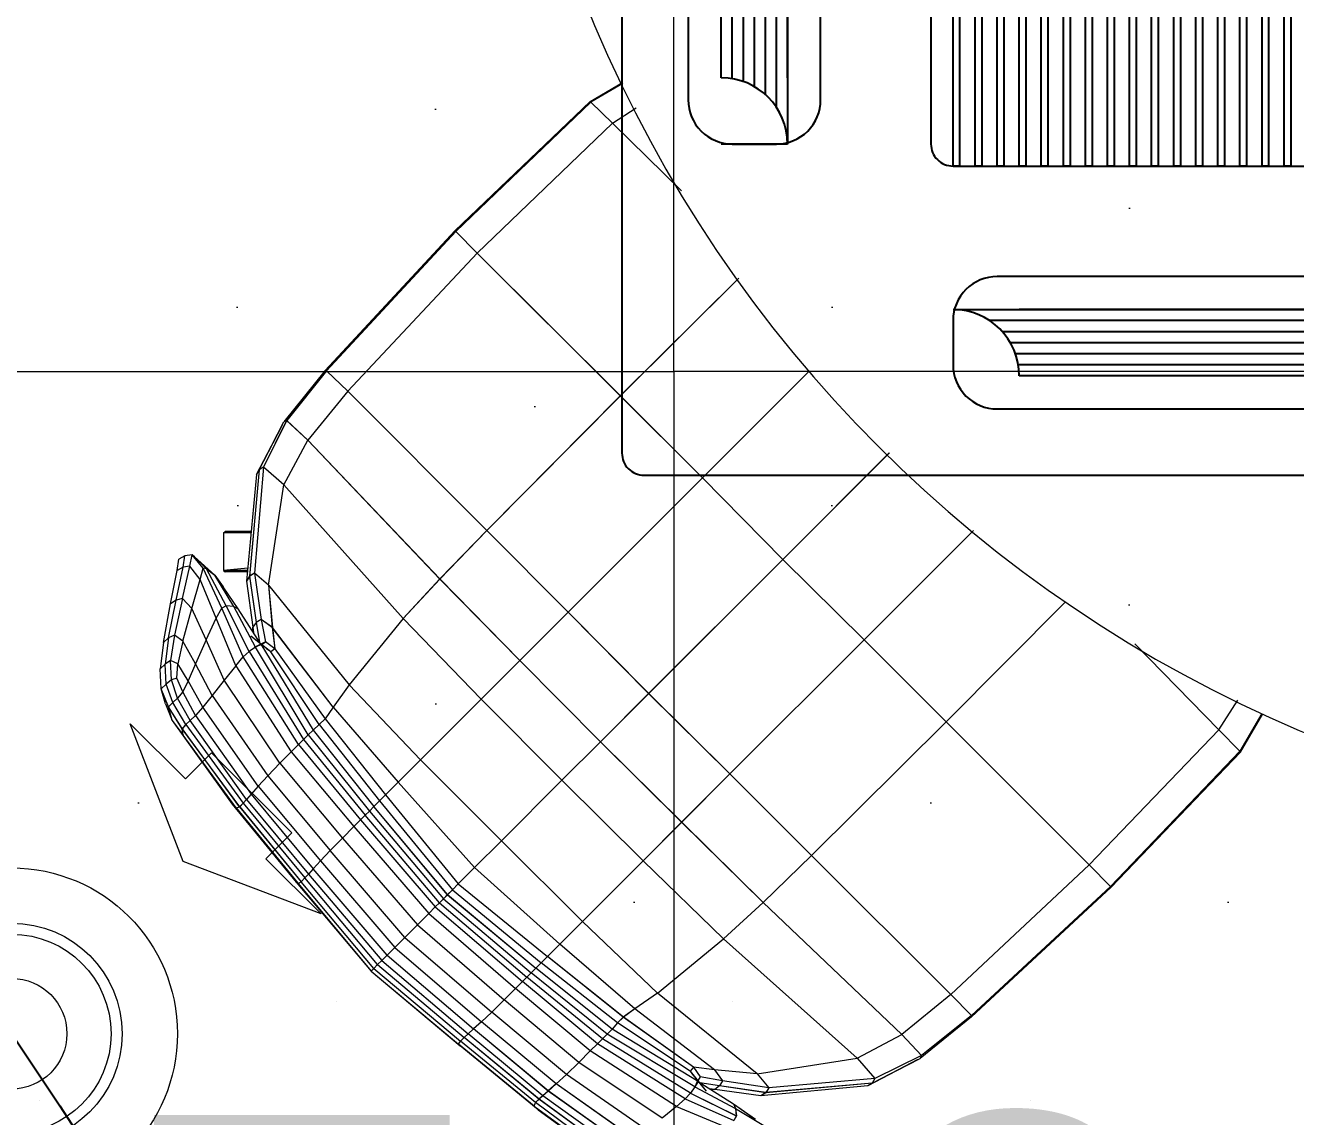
# Model space of a CAD drawing. Header units: millimetres. Extents: x -81374 to 485233, y -39075 to 157313.
# Drawn here: x 46826 to 47401, y -11098 to -10604 of the extents above; entities that cross this region are included whole.
import ezdxf
from ezdxf.enums import TextEntityAlignment as Align

# ---------------------------------------------------------------- set-up
doc = ezdxf.new("R2010")
doc.units = ezdxf.units.MM
for name, color, linetype in [('AC-RA-DIFFUSER', 6, 'Continuous'), ('ceilings', 253, 'Continuous'), ('Hatch 01_UC', 7, 'Continuous'), ('M-HVAC ELLIPTICAL DUCT', 6, 'Continuous'), ('M-HVAC-SUPPLY AIR DUCT', 4, 'Continuous')]:
    doc.layers.add(name, color=color, linetype=linetype)
for name, color, linetype, lineweight in [('G-IMPT', 8, 'Continuous', 5), ('M HVAC EXHAUST DIFFUSER', 1, 'Continuous', 15), ('M HVAC FD', 4, 'Continuous', 9)]:
    doc.layers.add(name, color=color, linetype=linetype, lineweight=lineweight)
doc.styles.add('Herbalife_Third Floor - Furniture Layout - 210201$0$CG', font='GOTHIC.TTF')
doc.styles.add('HVAC TEXT', font='Romans.shx', dxfattribs={"width": 0.8, "height": 100})
doc.styles.get("Standard").update_dxf_attribs({"font": 'arial.ttf'})
doc.dimstyles.new('HVAC DIM', dxfattribs={"dimtxt": 100, "dimasz": 200, "dimexe": 50, "dimexo": 50, "dimgap": 50, "dimtad": 1, "dimtoh": 1, "dimdec": 0, "dimzin": 0, "dimdsep": 46, "dimtxsty": 'HVAC TEXT', "dimcen": 50, "dimclrd": 7, "dimclre": 7, "dimclrt": 7, "dimadec": 0, "dimazin": 0, "dimtfac": 1, "dimtdec": 0, "dimtofl": 0, "dimtmove": 0, "dimatfit": 3, "dimfxl": 1, "dimtolj": 1, "dimtzin": 0, "dimarcsym": 0})

# ---------------------------------------------------------------- blocks, each defined once
blk = doc.blocks.new('floor plan 1')
at = {"layer": 'G-IMPT', "color": 8, "ltscale": 500}
for p, q in [((11112.75, -27980.49), (11074.87, -27953.26)), ((11074.94, -27961.39), (11110.63, -27986.96)), ((11076.65, -27959.42), (11112.35, -27985.38)), ((11078.6, -27957.71), (11114, -27983.83)), ((11114.5, -27982.22), (11081.49, -27958.19)), ((11068.86, -27967.13), (11104.62, -27992.25)), ((11072.63, -27963.87), (11108.26, -27989.08)), ((11023.27, -27981.13), (11009.01, -27972.52)), ((11050.08, -27982.02), (11028.6, -27973.19)), ((11063.55, -27971.38), (11099.9, -27996.55)), ((11024.25, -27983.21), (11014.34, -27976.32)), ((11022.94, -27977.78), (11024.08, -27975.68)), ((11043.68, -27988.15), (11022.94, -27977.78)), ((11023.27, -27981.13), (11022.94, -27977.78)), ((11046.12, -27985.48), (11024.08, -27975.68)), ((11050.08, -27982.02), (11056.59, -27976.83)), ((11056.59, -27976.83), (11094.27, -28002.04)), ((11112.75, -27980.49), (11148.07, -28009.49)), ((11112.75, -27980.49), (11114.5, -27982.22)), ((11041.76, -27990.99), (11023.27, -27981.13)), ((11024.25, -27983.21), (11023.27, -27981.13)), ((11040.3, -27993.38), (11024.25, -27983.21)), ((11043.68, -27988.15), (11046.12, -27985.48)), ((11050.08, -27982.02), (11046.12, -27985.48)), ((11046.12, -27985.48), (11085.83, -28010.48)), ((11050.08, -27982.02), (11089.12, -28007.2)), ((11110.63, -27986.96), (11112.35, -27985.38)), ((11112.35, -27985.38), (11114, -27983.83)), ((11112.35, -27985.38), (11146.24, -28013.33)), ((11114.5, -27982.22), (11114, -27983.83)), ((11114, -27983.83), (11147.91, -28011.69)), ((11114.5, -27982.22), (11148.77, -28010.32)), ((10940.94, -28003.26), (10963.43, -27991.45)), ((10960.2, -27994.69), (11008.23, -27990.52)), ((10961.37, -27992.65), (11009.6, -27988.32)), ((10961.37, -27992.65), (10963.43, -27991.45)), ((10963.43, -27991.45), (11011.8, -27986.91)), ((11008.23, -27990.52), (11009.6, -27988.32)), ((11013.53, -27996.9), (11008.23, -27990.52)), ((11008.23, -27990.52), (11029.16, -27993.63)), ((11009.6, -27988.32), (11011.8, -27986.91)), ((11009.6, -27988.32), (11030.52, -27991.35)), ((11011.8, -27986.91), (11032.65, -27989.73)), ((11029.16, -27993.63), (11030.52, -27991.35)), ((11030.52, -27991.35), (11032.65, -27989.73)), ((11030.52, -27991.35), (11039.45, -27992.84)), ((11034.9, -27989.96), (11032.65, -27989.73)), ((11032.65, -27989.73), (11035.06, -27990.05)), ((11043.84, -27998), (11036.68, -27988.94)), ((11040.3, -27993.38), (11036.68, -27988.94)), ((11040.3, -27993.38), (11041.76, -27990.99)), ((11041.75, -27990.59), (11040.54, -27993.02)), ((11040.61, -27993.51), (11041.75, -27990.59)), ((11041.76, -27990.99), (11043.68, -27988.15)), ((11041.76, -27990.99), (11081.44, -28014.87)), ((11043.68, -27988.15), (11083.56, -28012.75)), ((11104.62, -27992.25), (11108.26, -27989.08)), ((11108.26, -27989.08), (11110.63, -27986.96)), ((11108.26, -27989.08), (11142.05, -28017.18)), ((11110.63, -27986.96), (11144.46, -28014.99)), ((10939.08, -28005.12), (10960.2, -27994.69)), ((10961.37, -27992.65), (10939.62, -28003.82)), ((10961.37, -27992.65), (10940.94, -28003.26)), ((10960.2, -27994.69), (10961.37, -27992.65)), ((10968.22, -28003.88), (10960.2, -27994.69)), ((11013.53, -27996.9), (10968.22, -28003.88)), ((11013.53, -27996.9), (11058.72, -28033.41)), ((11013.53, -27996.9), (11032.83, -27998.62)), ((11032.83, -27998.62), (11029.16, -27993.63)), ((11029.16, -27993.63), (11039.34, -27995.49)), ((11039.34, -27995.49), (11040.35, -27993.41)), ((11039.34, -27995.49), (11040.6, -27993.53)), ((11042.37, -27999.82), (11039.34, -27995.49)), ((11043.84, -27998), (11040.3, -27993.38)), ((11040.3, -27993.38), (11079.24, -28017.15)), ((11043.84, -27998), (11042.36, -27995.94)), ((11094.27, -28002.04), (11099.9, -27996.55)), ((11099.9, -27996.55), (11104.62, -27992.25)), ((11099.9, -27996.55), (11133.78, -28024.81)), ((11104.62, -27992.25), (11138.45, -28020.44)), ((11032.83, -27998.62), (11068.9, -28026.23)), ((11032.83, -27998.62), (11042.37, -27999.82)), ((11042.37, -27999.82), (11043.84, -27998)), ((11042.37, -27999.82), (11074.14, -28022.53)), ((11043.84, -27998), (11076.74, -28019.9)), ((11094.27, -28002.04), (11089.12, -28007.2)), ((11094.27, -28002.04), (11128.13, -28030.37)), ((10916.35, -28022.64), (10939.62, -28003.82)), ((10916.44, -28023.2), (10939.08, -28005.12)), ((10939.08, -28005.12), (10939.62, -28003.82)), ((10947.9, -28014.72), (10939.08, -28005.12)), ((10968.22, -28003.88), (10947.9, -28014.72)), ((11028.72, -28057.94), (10968.22, -28003.88)), ((11089.12, -28007.2), (11085.83, -28010.48)), ((11089.12, -28007.2), (11122.99, -28035.51)), ((10925.73, -28032.78), (10947.9, -28014.72)), ((11010.81, -28074.49), (10947.9, -28014.72)), ((11079.24, -28017.15), (11081.44, -28014.87)), ((11081.44, -28014.87), (11083.56, -28012.75)), ((11081.44, -28014.87), (11115.91, -28042.59)), ((11083.56, -28012.75), (11085.83, -28010.48)), ((11083.56, -28012.75), (11117.82, -28040.68)), ((11085.83, -28010.48), (11119.87, -28038.63)), ((11142.05, -28017.18), (11144.46, -28014.99)), ((11144.46, -28014.99), (11146.24, -28013.33)), ((11183.59, -28048.21), (11144.46, -28014.99)), ((11146.24, -28013.33), (11147.91, -28011.69)), ((11185.45, -28046.35), (11146.24, -28013.33)), ((11148.77, -28010.32), (11147.91, -28011.69)), ((11187.24, -28044.56), (11147.91, -28011.69)), ((11188.45, -28043.35), (11148.07, -28009.49)), ((11148.07, -28009.49), (11148.77, -28010.32)), ((11188.42, -28043.38), (11148.77, -28010.32)), ((11076.74, -28019.9), (11074.14, -28022.53)), ((11076.74, -28019.9), (11079.24, -28017.15)), ((11076.74, -28019.9), (11111.3, -28047.19)), ((11079.24, -28017.15), (11113.84, -28044.66)), ((11133.78, -28024.81), (11138.45, -28020.44)), ((11138.45, -28020.44), (11142.05, -28017.18)), ((11177.71, -28054.09), (11138.45, -28020.44)), ((11181.18, -28050.62), (11142.05, -28017.18)), ((10853.08, -28081.39), (10916.35, -28022.64)), ((10853.43, -28081.74), (10916.44, -28023.2)), ((10916.44, -28023.2), (10916.35, -28022.64)), ((10925.73, -28032.78), (10916.44, -28023.2)), ((11058.72, -28033.41), (11068.9, -28026.23)), ((11068.9, -28026.23), (11074.14, -28022.53)), ((11068.9, -28026.23), (11102.85, -28055.65)), ((11074.14, -28022.53), (11108.56, -28049.94)), ((11128.13, -28030.37), (11133.78, -28024.81)), ((11173.15, -28058.65), (11133.78, -28024.81)), ((11128.13, -28030.37), (11122.99, -28035.51)), ((11167.46, -28064.34), (11128.13, -28030.37)), ((10863.15, -28091.48), (10925.73, -28032.78)), ((10925.73, -28032.78), (10988.9, -28095.8)), ((11058.72, -28033.41), (11028.72, -28057.94)), ((11058.72, -28033.41), (11092.71, -28065.78)), ((11122.99, -28035.51), (11119.87, -28038.63)), ((11162.32, -28069.47), (11122.99, -28035.51)), ((11113.84, -28044.66), (11115.91, -28042.59)), ((11115.91, -28042.59), (11117.82, -28040.68)), ((11155.66, -28076.14), (11115.91, -28042.59)), ((11117.82, -28040.68), (11119.87, -28038.63)), ((11157.43, -28074.37), (11117.82, -28040.68)), ((11159.33, -28072.47), (11119.87, -28038.63)), ((11188.42, -28043.38), (11187.24, -28044.56)), ((11221.48, -28083.03), (11188.42, -28043.38)), ((11222.31, -28083.73), (11188.45, -28043.35)), ((11111.3, -28047.19), (11108.56, -28049.94)), ((11111.3, -28047.19), (11113.84, -28044.66)), ((11151.59, -28080.21), (11111.3, -28047.19)), ((11153.79, -28078.01), (11113.84, -28044.66)), ((11181.18, -28050.62), (11183.59, -28048.21)), ((11183.59, -28048.21), (11185.45, -28046.35)), ((11216.81, -28087.34), (11183.59, -28048.21)), ((11185.45, -28046.35), (11187.24, -28044.56)), ((11185.45, -28046.35), (11218.47, -28085.56)), ((11187.24, -28044.56), (11220.11, -28083.89)), ((11102.85, -28055.65), (11108.56, -28049.94)), ((11148.92, -28082.88), (11108.56, -28049.94)), ((11173.15, -28058.65), (11177.71, -28054.09)), ((11177.71, -28054.09), (11181.18, -28050.62)), ((11211.36, -28093.35), (11177.71, -28054.09)), ((11181.18, -28050.62), (11214.62, -28089.75)), ((11028.72, -28057.94), (11010.81, -28074.49)), ((11028.72, -28057.94), (11065.21, -28093.28)), ((11092.71, -28065.78), (11102.85, -28055.65)), ((11141.56, -28090.24), (11102.85, -28055.65)), ((11167.46, -28064.34), (11173.15, -28058.65)), ((11173.15, -28058.65), (11206.98, -28098.02)), ((11092.71, -28065.78), (11065.21, -28093.28)), ((11129.37, -28102.42), (11092.71, -28065.78)), ((11162.32, -28069.47), (11167.46, -28064.34)), ((11201.43, -28103.67), (11167.46, -28064.34)), ((11157.43, -28074.37), (11159.33, -28072.47)), ((11162.32, -28069.47), (11159.33, -28072.47)), ((11193.17, -28111.93), (11159.33, -28072.47)), ((11196.29, -28108.81), (11162.32, -28069.47)), ((10988.9, -28095.8), (11010.81, -28074.49)), ((11010.81, -28074.49), (11047.71, -28110.79)), ((11151.59, -28080.21), (11153.79, -28078.01)), ((11153.79, -28078.01), (11155.66, -28076.14)), ((11153.79, -28078.01), (11187.14, -28117.96)), ((11155.66, -28076.14), (11157.43, -28074.37)), ((11189.21, -28115.89), (11155.66, -28076.14)), ((11157.43, -28074.37), (11191.12, -28113.98)), ((10794.5, -28142.61), (10853.08, -28081.39)), ((10794.87, -28142.98), (10853.43, -28081.74)), ((10853.43, -28081.74), (10853.08, -28081.39)), ((10863.15, -28091.48), (10853.43, -28081.74)), ((11141.56, -28090.24), (11148.92, -28082.88)), ((11148.92, -28082.88), (11151.59, -28080.21)), ((11181.86, -28123.24), (11148.92, -28082.88)), ((11184.6, -28120.5), (11151.59, -28080.21)), ((11218.47, -28085.56), (11220.11, -28083.89)), ((11221.48, -28083.03), (11220.11, -28083.89)), ((11247.97, -28117.8), (11220.11, -28083.89)), ((11249.58, -28117.3), (11221.48, -28083.03)), ((11222.31, -28083.73), (11221.48, -28083.03)), ((11251.31, -28119.05), (11222.31, -28083.73)), ((11211.36, -28093.35), (11214.62, -28089.75)), ((11214.62, -28089.75), (11216.81, -28087.34)), ((11242.72, -28123.54), (11214.62, -28089.75)), ((11216.81, -28087.34), (11218.47, -28085.56)), ((11244.84, -28121.16), (11216.81, -28087.34)), ((11246.42, -28119.45), (11218.47, -28085.56)), ((10804.34, -28152.68), (10863.15, -28091.48)), ((10863.15, -28091.48), (10927.85, -28156.3)), ((11065.21, -28093.28), (11047.71, -28110.79)), ((11101.95, -28129.85), (11065.21, -28093.28)), ((11129.37, -28102.42), (11141.56, -28090.24)), ((11176.15, -28128.95), (11141.56, -28090.24)), ((11206.98, -28098.02), (11211.36, -28093.35)), ((11239.55, -28127.18), (11211.36, -28093.35)), ((10927.85, -28156.3), (10988.9, -28095.8)), ((10988.9, -28095.8), (11025.83, -28132.67)), ((11201.43, -28103.67), (11206.98, -28098.02)), ((11235.25, -28131.9), (11206.98, -28098.02)), ((11129.37, -28102.42), (11101.95, -28129.85)), ((11166.02, -28139.09), (11129.37, -28102.42)), ((11196.29, -28108.81), (11201.43, -28103.67)), ((11229.76, -28137.53), (11201.43, -28103.67)), ((11025.83, -28132.67), (11047.71, -28110.79)), ((11084.51, -28147.29), (11047.71, -28110.79)), ((11191.12, -28113.98), (11193.17, -28111.93)), ((11196.29, -28108.81), (11193.17, -28111.93)), ((11221.32, -28145.97), (11193.17, -28111.93)), ((11224.6, -28142.68), (11196.29, -28108.81)), ((11184.6, -28120.5), (11187.14, -28117.96)), ((11187.14, -28117.96), (11189.21, -28115.89)), ((11214.65, -28152.56), (11187.14, -28117.96)), ((11189.21, -28115.89), (11191.12, -28113.98)), ((11216.93, -28150.36), (11189.21, -28115.89)), ((11219.05, -28148.24), (11191.12, -28113.98)), ((11246.42, -28119.45), (11247.97, -28117.8)), ((11249.58, -28117.3), (11247.97, -28117.8)), ((11247.97, -28117.8), (11274.09, -28153.2)), ((11251.31, -28119.05), (11249.58, -28117.3)), ((11249.58, -28117.3), (11273.61, -28150.31)), ((11176.15, -28128.95), (11181.86, -28123.24)), ((11181.86, -28123.24), (11184.6, -28120.5)), ((11209.27, -28157.65), (11181.86, -28123.24)), ((11211.9, -28155.06), (11184.6, -28120.5)), ((11239.55, -28127.18), (11242.72, -28123.54)), ((11242.72, -28123.54), (11244.84, -28121.16)), ((11267.93, -28159.17), (11242.72, -28123.54)), ((11244.84, -28121.16), (11246.42, -28119.45)), ((11244.84, -28121.16), (11270.41, -28156.86)), ((11272.37, -28155.15), (11246.42, -28119.45)), ((11278.54, -28156.93), (11251.31, -28119.05)), ((11101.95, -28129.85), (11084.51, -28147.29)), ((11138.51, -28166.59), (11101.95, -28129.85)), ((11166.02, -28139.09), (11176.15, -28128.95)), ((11205.57, -28162.9), (11176.15, -28128.95)), ((11235.25, -28131.9), (11239.55, -28127.18)), ((11239.55, -28127.18), (11264.67, -28162.93)), ((10965.01, -28193.49), (11025.83, -28132.67)), ((11062.66, -28169.14), (11025.83, -28132.67)), ((11229.76, -28137.53), (11235.25, -28131.9)), ((11260.42, -28168.25), (11235.25, -28131.9)), ((11138.51, -28166.59), (11166.02, -28139.09)), ((11198.39, -28173.07), (11166.02, -28139.09)), ((11224.6, -28142.68), (11229.76, -28137.53)), ((11229.76, -28137.53), (11254.97, -28175.21)), ((10794.5, -28142.61), (10784.35, -28159.89)), ((10784.78, -28160.13), (10794.87, -28142.98)), ((10794.87, -28142.98), (10794.5, -28142.61)), ((10804.34, -28152.68), (10794.87, -28142.98)), ((11062.66, -28169.14), (11084.51, -28147.29)), ((11121.01, -28184.09), (11084.51, -28147.29)), ((11219.05, -28148.24), (11221.32, -28145.97)), ((11224.6, -28142.68), (11221.32, -28145.97)), ((11221.32, -28145.97), (11246.32, -28185.68)), ((11249.78, -28181.72), (11224.6, -28142.68)), ((10804.34, -28152.68), (10795.79, -28166.14)), ((10804.34, -28152.68), (10842.34, -28191.56)), ((11211.9, -28155.06), (11214.65, -28152.56)), ((11214.65, -28152.56), (11216.93, -28150.36)), ((11238.42, -28191.5), (11214.65, -28152.56)), ((11216.93, -28150.36), (11219.05, -28148.24)), ((11216.93, -28150.36), (11240.81, -28190.04)), ((11243.65, -28188.11), (11219.05, -28148.24)), ((11272.37, -28155.15), (11274.09, -28153.2)), ((11278.54, -28156.93), (11273.61, -28150.31)), ((11273.61, -28150.31), (11274.09, -28153.2)), ((11274.09, -28153.2), (11280.28, -28163.02)), ((10874.12, -28210.33), (10927.85, -28156.3)), ((10927.85, -28156.3), (10965.01, -28193.49)), ((11205.57, -28162.9), (11209.27, -28157.65)), ((11209.27, -28157.65), (11211.9, -28155.06)), ((11231.98, -28189.43), (11209.27, -28157.65)), ((11211.9, -28155.06), (11233.79, -28187.96)), ((11267.93, -28159.17), (11270.41, -28156.86)), ((11270.41, -28156.86), (11272.37, -28155.15)), ((11270.41, -28156.86), (11276.1, -28166.96)), ((11272.37, -28155.15), (11278.28, -28165.06)), ((11281.64, -28164.51), (11278.54, -28156.93)), ((11278.54, -28156.93), (11280.28, -28163.02)), ((11198.39, -28173.07), (11205.57, -28162.9)), ((11205.57, -28162.9), (11233.18, -28198.97)), ((11260.42, -28168.25), (11264.67, -28162.93)), ((11264.67, -28162.93), (11267.93, -28159.17)), ((11264.67, -28162.93), (11271.27, -28174.86)), ((11267.93, -28159.17), (11273.76, -28169.86)), ((11278.28, -28165.06), (11280.28, -28163.02)), ((11280.28, -28163.02), (11283.5, -28171.27)), ((11281.64, -28164.51), (11283.5, -28171.27)), ((11062.66, -28169.14), (11001.94, -28229.86)), ((11099.13, -28205.97), (11062.66, -28169.14)), ((11138.51, -28166.59), (11121.01, -28184.09)), ((11173.86, -28203.08), (11138.51, -28166.59)), ((11254.97, -28175.21), (11260.42, -28168.25)), ((11260.42, -28168.25), (11267.95, -28182.53)), ((11271.27, -28174.86), (11273.76, -28169.86)), ((11273.76, -28169.86), (11276.1, -28166.96)), ((11273.76, -28169.86), (11276.44, -28176.13)), ((11276.1, -28166.96), (11278.28, -28165.06)), ((11276.1, -28166.96), (11278.91, -28175.35)), ((11278.28, -28165.06), (11281.26, -28173.35)), ((11173.86, -28203.08), (11198.39, -28173.07)), ((11234.9, -28218.27), (11198.39, -28173.07)), ((11249.78, -28181.72), (11254.97, -28175.21)), ((11254.97, -28175.21), (11263.14, -28193.39)), ((11267.95, -28182.53), (11271.27, -28174.86)), ((11271.27, -28174.86), (11275.98, -28182.56)), ((11276.44, -28176.13), (11275.98, -28182.56)), ((11276.44, -28176.13), (11278.91, -28175.35)), ((11278.91, -28175.35), (11281.26, -28173.35)), ((11278.91, -28175.35), (11279.29, -28184.11)), ((11281.26, -28173.35), (11283.5, -28171.27)), ((11281.26, -28173.35), (11281.79, -28182.37)), ((11283.5, -28171.27), (11284.03, -28180.23)), ((11249.78, -28181.72), (11246.32, -28185.68)), ((11249.78, -28181.72), (11258.61, -28203.2)), ((11281.79, -28182.37), (11284.03, -28180.23)), ((11282.43, -28192.25), (11284.03, -28180.23)), ((11099.13, -28205.97), (11121.01, -28184.09)), ((11157.31, -28220.99), (11121.01, -28184.09)), ((11243.65, -28188.11), (11246.32, -28185.68)), ((11246.32, -28185.68), (11256.12, -28207.72)), ((11263.14, -28193.39), (11267.95, -28182.53)), ((11267.95, -28182.53), (11273.7, -28192.78)), ((11273.7, -28192.78), (11275.98, -28182.56)), ((11275.98, -28182.56), (11279.29, -28184.11)), ((11277.53, -28195.6), (11279.29, -28184.11)), ((11279.29, -28184.11), (11281.79, -28182.37)), ((11280.19, -28194.32), (11281.79, -28182.37)), ((10915.49, -28243.01), (10965.01, -28193.49)), ((10965.01, -28193.49), (11001.94, -28229.86)), ((11231.98, -28189.43), (11233.79, -28187.96)), ((11233.18, -28198.97), (11231.98, -28189.43)), ((11231.98, -28189.43), (11236.31, -28192.46)), ((11233.79, -28187.96), (11235.86, -28189.44)), ((11233.79, -28187.96), (11242.86, -28195.12)), ((11233.79, -28187.96), (11238.42, -28191.5)), ((11238.27, -28191.2), (11236.31, -28192.46)), ((11236.31, -28192.46), (11238.39, -28191.44)), ((11238.17, -28202.64), (11236.31, -28192.46)), ((11238.29, -28191.19), (11241.21, -28190.05)), ((11238.42, -28191.5), (11240.81, -28190.04)), ((11238.42, -28191.5), (11248.59, -28207.55)), ((11238.42, -28191.5), (11242.86, -28195.12)), ((11241.21, -28190.05), (11238.78, -28191.26)), ((11240.45, -28201.27), (11238.96, -28192.35)), ((11240.81, -28190.04), (11243.65, -28188.11)), ((11240.81, -28190.04), (11250.67, -28208.53)), ((11243.65, -28188.11), (11254.02, -28208.86)), ((11263.14, -28193.39), (11258.61, -28203.2)), ((11263.14, -28193.39), (11269.65, -28207.67)), ((11273.7, -28192.78), (11269.65, -28207.67)), ((11273.7, -28192.78), (11277.53, -28195.6)), ((11282.43, -28192.25), (11279.26, -28209.68)), ((11280.19, -28194.32), (11282.43, -28192.25)), ((11234.9, -28218.27), (11233.18, -28198.97)), ((11233.18, -28198.97), (11238.17, -28202.64)), ((11240.45, -28201.27), (11242.07, -28199.15)), ((11242.07, -28199.15), (11241.75, -28196.74)), ((11241.84, -28196.9), (11242.07, -28199.15)), ((11244.89, -28220), (11242.07, -28199.15)), ((11273.89, -28212.23), (11277.53, -28195.6)), ((11280.19, -28194.32), (11276.79, -28211.44)), ((11277.53, -28195.6), (11280.19, -28194.32)), ((11173.86, -28203.08), (11157.31, -28220.99)), ((11227.92, -28263.58), (11173.86, -28203.08)), ((11238.17, -28202.64), (11240.45, -28201.27)), ((11241.28, -28223.57), (11238.17, -28202.64)), ((11243.48, -28222.2), (11240.45, -28201.27)), ((11258.61, -28203.2), (11256.12, -28207.72)), ((11258.61, -28203.2), (11265.87, -28220.83)), ((11038.31, -28266.79), (11099.13, -28205.97)), ((11136, -28242.9), (11099.13, -28205.97)), ((11248.59, -28207.55), (11255.48, -28217.46)), ((11250.67, -28208.53), (11248.59, -28207.55)), ((11250.67, -28208.53), (11254.02, -28208.86)), ((11250.67, -28208.53), (11259.28, -28222.79)), ((11254.02, -28208.86), (11256.12, -28207.72)), ((11254.02, -28208.86), (11263.04, -28225.53)), ((11256.12, -28207.72), (11264.46, -28225.83)), ((11269.65, -28207.67), (11265.87, -28220.83)), ((11269.65, -28207.67), (11273.89, -28212.23)), ((11279.26, -28209.68), (11276.36, -28224.84)), ((11276.79, -28211.44), (11279.26, -28209.68)), ((11273.89, -28212.23), (11270.51, -28226.74)), ((11276.79, -28211.44), (11273.63, -28226.29)), ((11273.89, -28212.23), (11276.79, -28211.44)), ((11136, -28242.9), (11157.31, -28220.99)), ((11217.08, -28283.9), (11157.31, -28220.99)), ((11234.9, -28218.27), (11227.92, -28263.58)), ((11234.9, -28218.27), (11241.28, -28223.57)), ((11239.15, -28270.43), (11243.48, -28222.2)), ((11240.34, -28268.37), (11244.89, -28220)), ((11241.28, -28223.57), (11243.48, -28222.2)), ((11243.48, -28222.2), (11244.89, -28220)), ((11259.28, -28222.79), (11255.48, -28217.46)), ((11265.87, -28220.83), (11264.46, -28225.83)), ((11265.87, -28220.83), (11270.51, -28226.74)), ((11237.11, -28271.6), (11241.28, -28223.57)), ((11244.34, -28225.84), (11255.3, -28224.87)), ((11244.43, -28224.87), (11255.3, -28224.87)), ((11244.49, -28224.27), (11254.47, -28224.27)), ((11244.49, -28224.3), (11254.47, -28224.27)), ((11255.3, -28224.87), (11254.47, -28224.27)), ((11255.3, -28241.97), (11255.3, -28224.87)), ((11259.28, -28222.79), (11268.38, -28231)), ((11263.04, -28225.53), (11259.28, -28222.79)), ((11263.04, -28225.53), (11268.38, -28231)), ((11263.04, -28225.53), (11264.46, -28225.83)), ((11264.46, -28225.83), (11269.53, -28231.91)), ((11270.51, -28226.74), (11269.53, -28231.91)), ((11270.51, -28226.74), (11273.63, -28226.29)), ((11273.63, -28226.29), (11272.76, -28231.47)), ((11273.63, -28226.29), (11276.36, -28224.84)), ((11276.36, -28224.84), (11275.58, -28230.04)), ((10953.62, -28278.18), (11001.94, -28229.86)), ((11038.31, -28266.79), (11001.94, -28229.86)), ((11268.38, -28231), (11269.53, -28231.91)), ((11269.53, -28231.91), (11272.76, -28231.47)), ((11272.76, -28231.47), (11275.58, -28230.04)), ((11075.5, -28303.95), (11136, -28242.9)), ((11199.02, -28306.07), (11136, -28242.9)), ((11242.77, -28242.58), (11254.47, -28242.58)), ((11242.82, -28241.97), (11255.3, -28241.97)), ((11255.3, -28241.97), (11242.82, -28242.01)), ((11255.3, -28241.97), (11254.47, -28242.58)), ((10989.91, -28315.19), (11038.31, -28266.79)), ((11075.5, -28303.95), (11038.31, -28266.79)), ((11227.92, -28263.58), (11217.08, -28283.9)), ((11227.92, -28263.58), (11237.11, -28271.6)), ((11240.34, -28268.37), (11228.54, -28290.86)), ((11239.15, -28270.43), (11240.34, -28268.37)), ((11226.68, -28292.72), (11237.11, -28271.6)), ((11239.15, -28270.43), (11227.98, -28292.18)), ((11239.15, -28270.43), (11228.54, -28290.86)), ((11237.11, -28271.6), (11239.15, -28270.43)), ((11199.02, -28306.07), (11217.08, -28283.9)), ((11217.08, -28283.9), (11226.68, -28292.72)), ((11208.6, -28315.35), (11226.68, -28292.72)), ((11209.16, -28315.45), (11227.98, -28292.18)), ((11226.68, -28292.72), (11227.98, -28292.18)), ((11021.86, -28357.29), (11075.5, -28303.95)), ((11140.32, -28368.65), (11075.5, -28303.95)), ((11140.32, -28368.65), (11199.02, -28306.07)), ((11199.02, -28306.07), (11208.6, -28315.35)), ((11150.06, -28378.37), (11208.6, -28315.35)), ((11150.41, -28378.72), (11209.16, -28315.45)), ((11208.6, -28315.35), (11209.16, -28315.45)), ((11079.12, -28427.46), (11140.32, -28368.65)), ((11140.32, -28368.65), (11150.06, -28378.37)), ((11088.82, -28436.93), (11150.06, -28378.37)), ((11089.19, -28437.29), (11150.41, -28378.72)), ((11150.06, -28378.37), (11150.41, -28378.72)), ((11079.12, -28427.46), (11047.8, -28396.84)), ((11079.12, -28427.46), (11068.28, -28434.35)), ((11079.12, -28427.46), (11088.82, -28436.93)), ((11074.34, -28445.45), (11088.82, -28436.93)), ((11089.19, -28437.29), (11074.58, -28445.88)), ((11088.82, -28436.93), (11089.19, -28437.29))]:
    blk.add_line(p, q, dxfattribs=at)
for centre, radius, start, end in [((12096.19, -27228.64), 950.62, 176.50588, 267.18151), ((10534.32, -28705.24), 600, 270, 90), ((10534.32, -28705.24), 600, 270, 90)]:
    blk.add_arc(centre, radius, start, end, dxfattribs=at)
at = {"layer": 'G-IMPT', "color": 8, "ltscale": 500, "style": 'Herbalife_Third Floor - Furniture Layout - 210201$0$CG'}
blk.add_text('(10\'-3" X 9\'-2")', height=220, dxfattribs=at).set_placement((9613.15, -27978.24))
at = {"layer": 'G-IMPT', "color": 8, "ltscale": 500}
for rotation, p in [(359.99915, (39680.63, -4989.62, 0)), (359.99915, (35886.72, -10139.29, 0)), (270.00085, (28873.29, -20643.48, 0)), (359.99915, (11975.31, -26935.44, 0)), (359.99915, (15267.63, -26935.44, 0)), (359.99915, (26686.27, -26987.73, 0)), (270.00085, (15861.11, -28615.02, 0)), (89.99915, (23697.81, -33300.57, 0)), (89.99915, (23597.87, -35337.73, 0)), (89.99915, (23597.88, -37388.34, 0)), (359.99915, (13750.44, -37781.54, 0)), (89.99915, (23697.83, -40746.76, 0)), (89.99915, (23597.8, -44302.49, 0)), (89.99915, (23597.81, -46399.06, 0)), (89.99915, (23697.78, -48339.78, 0)), (89.99915, (23697.77, -54279.98, 0)), (359.99915, (27418.07, -55702.4, 0)), (89.99915, (9671.91, -65856.51, 0)), (359.99915, (4684.11, -67403.39, 0)), (359.99915, (8737.21, -67403.39, 0))]:
    blk.add_attdef('PARTITIONTYPE', text='', height=200, rotation=rotation, dxfattribs=at).set_placement(p, align=Align.MIDDLE_CENTER)
blk = doc.blocks.new('GRID')
at = {"layer": 'ceilings', "lineweight": 5, "transparency": 33554597}
h = blk.add_hatch(dxfattribs=at)
h.set_pattern_fill('DOTS', color=8, scale=80, angle=45)
h.paths.add_polyline_path([(56229.86, 61282.61), (56229.86, 61882.61), (56829.86, 61882.61), (56829.86, 61282.61)])
at = {"layer": 'ceilings', "color": 8, "lineweight": 5}
blk.add_lwpolyline([(56229.86, 61282.61), (56229.86, 61882.61), (56829.86, 61882.61), (56829.86, 61282.61)], close=True, dxfattribs=at)
blk = doc.blocks.new('Steelcase EMEA Bolia - Mood Dining Chair - scx_bolia_d3_ancilary_mood_leg_18ba0357-414835-Level 1')
at = {"layer": 'G-IMPT'}
for p, q in [((-179.96, 167.36), (-167.87, 179.45)), ((-167.87, 179.45), (-166.85, 179.29)), ((-160.18, 171.76), (-167.87, 179.45)), ((-160.8, 171.01), (-167.87, 179.45)), ((-159.79, 172.23), (-166.85, 179.29)), ((-159.81, 172.21), (-166.85, 179.29)), ((-179.96, 167.36), (-179.8, 166.34)), ((-171.14, 158.54), (-179.96, 167.36)), ((-179.96, 167.36), (-171.16, 158.51)), ((-171.52, 158.07), (-179.8, 166.34))]:
    blk.add_line(p, q, dxfattribs=at)
blk = doc.blocks.new('Steelcase EMEA Bolia - Mood Dining Chair - scx_bolia_d3_ancilary_mood_back_18ba0357-414834-Level 1')
at = {"layer": 'G-IMPT'}
for p, q in [((-44.74, 255.92), (7.76, 260.54)), ((-43.65, 255.83), (7.76, 260.49)), ((7.76, 260.54), (60.26, 255.92)), ((7.76, 260.49), (7.76, 258.83)), ((7.76, 260.49), (59.17, 255.83)), ((-90.21, 251.46), (-44.74, 255.92)), ((-87.76, 251.47), (-43.65, 255.83)), ((-86.97, 249.98), (-43.29, 254.26)), ((-44.74, 255.92), (-43.65, 255.83)), ((-43.65, 255.83), (-43.29, 254.26)), ((-43.4, 249.49), (7.76, 253.66)), ((7.76, 256.3), (-43.32, 251.91)), ((-43.32, 251.91), (-43.29, 254.26)), ((7.76, 258.83), (-43.29, 254.26)), ((7.76, 256.3), (7.76, 258.83)), ((7.76, 258.83), (58.81, 254.26)), ((7.76, 253.66), (7.76, 256.3)), ((7.76, 256.3), (58.83, 251.91)), ((7.76, 250.26), (7.76, 253.66)), ((7.76, 253.66), (58.92, 249.49)), ((59.17, 255.83), (58.81, 254.26)), ((58.83, 251.91), (58.81, 254.26)), ((102.49, 249.98), (58.81, 254.26)), ((60.26, 255.92), (59.17, 255.83)), ((103.27, 251.47), (59.17, 255.83)), ((105.73, 251.46), (60.26, 255.92)), ((-136.25, 243.93), (-90.21, 251.46)), ((-130.64, 240.82), (-87.04, 247.71)), ((-86.97, 249.98), (-130.47, 243.42)), ((-87.76, 251.47), (-128.09, 245.12)), ((-90.21, 251.46), (-87.76, 251.47)), ((-87.76, 251.47), (-86.97, 249.98)), ((-87.14, 245.39), (-43.4, 249.49)), ((-87.14, 245.39), (-87.04, 247.71)), ((-87.04, 247.71), (-43.32, 251.91)), ((-87.04, 247.71), (-86.97, 249.98)), ((7.76, 250.26), (-43.56, 246.23)), ((-43.56, 246.23), (-43.4, 249.49)), ((-43.4, 249.49), (-43.32, 251.91)), ((7.76, 245.35), (7.76, 250.26)), ((7.76, 250.26), (59.08, 246.23)), ((102.56, 247.71), (58.83, 251.91)), ((58.92, 249.49), (58.83, 251.91)), ((59.08, 246.23), (58.92, 249.49)), ((102.66, 245.39), (58.92, 249.49)), ((103.27, 251.47), (102.49, 249.98)), ((102.56, 247.71), (102.49, 249.98)), ((145.99, 243.42), (102.49, 249.98)), ((102.66, 245.39), (102.56, 247.71)), ((146.16, 240.82), (102.56, 247.71)), ((105.73, 251.46), (103.27, 251.47)), ((103.27, 251.47), (143.61, 245.12)), ((105.73, 251.46), (151.77, 243.93)), ((-143.81, 240.76), (-136.25, 243.93)), ((-136.25, 243.93), (-141.79, 240.85)), ((-130.47, 243.42), (-141.79, 240.85)), ((-136.25, 243.93), (-128.09, 245.12)), ((-130.64, 240.82), (-130.47, 243.42)), ((-128.09, 245.12), (-130.47, 243.42)), ((-87.14, 245.39), (-130.46, 238.23)), ((-130.34, 234.84), (-87.32, 242.21)), ((-87.65, 237.39), (-87.32, 242.21)), ((-87.32, 242.21), (-43.56, 246.23)), ((-87.32, 242.21), (-87.14, 245.39)), ((-43.8, 241.39), (-43.56, 246.23)), ((-43.8, 241.39), (7.76, 245.35)), ((7.76, 238.9), (7.76, 245.35)), ((7.76, 245.35), (59.31, 241.39)), ((102.84, 242.21), (59.08, 246.23)), ((59.31, 241.39), (59.08, 246.23)), ((102.84, 242.21), (102.66, 245.39)), ((145.98, 238.23), (102.66, 245.39)), ((103.17, 237.39), (102.84, 242.21)), ((145.86, 234.84), (102.84, 242.21)), ((-149.9, 237.29), (-156.61, 231.33)), ((-141.79, 240.85), (-149.9, 237.29)), ((-143.81, 240.76), (-149.9, 237.29)), ((-149.79, 234.23), (-149.9, 237.29)), ((-141.82, 237.99), (-149.79, 234.23)), ((-141.82, 237.99), (-141.79, 240.85)), ((-130.64, 240.82), (-141.82, 237.99)), ((-141.63, 235.11), (-141.82, 237.99)), ((-130.46, 238.23), (-141.63, 235.11)), ((-87.65, 237.39), (-130.7, 229.87)), ((-130.46, 238.23), (-130.64, 240.82)), ((-130.34, 234.84), (-130.46, 238.23)), ((-87.95, 231.01), (-87.65, 237.39)), ((-87.65, 237.39), (-43.8, 241.39)), ((-44, 234.99), (-43.8, 241.39)), ((7.76, 238.9), (-44, 234.99)), ((7.76, 230.85), (7.76, 238.9)), ((7.76, 238.9), (59.52, 234.99)), ((59.52, 234.99), (59.31, 241.39)), ((103.17, 237.39), (59.31, 241.39)), ((103.46, 231.01), (103.17, 237.39)), ((146.22, 229.87), (103.17, 237.39)), ((-163.99, 221.7), (-156.61, 231.33)), ((-156.54, 228.23), (-156.61, 231.33)), ((-149.79, 234.23), (-156.54, 228.23)), ((-149.54, 231.16), (-156.01, 225.24)), ((-149.54, 231.16), (-149.79, 234.23)), ((-141.63, 235.11), (-149.54, 231.16)), ((-148.35, 228.86), (-149.54, 231.16)), ((-142.02, 231.41), (-148.35, 228.86)), ((-143.79, 226.1), (-142.02, 231.41)), ((-142.02, 231.41), (-141.63, 235.11)), ((-130.34, 234.84), (-142.02, 231.41)), ((-131.45, 223.11), (-87.95, 231.01)), ((-130.7, 229.87), (-130.34, 234.84)), ((-88.04, 223.15), (-87.95, 231.01)), ((-87.95, 231.01), (-44, 234.99)), ((-44.07, 227.06), (-44, 234.99)), ((-44.07, 227.06), (7.76, 230.85)), ((7.76, 223.59), (7.76, 230.85)), ((7.76, 230.85), (59.59, 227.06)), ((103.46, 231.01), (59.52, 234.99)), ((59.59, 227.06), (59.52, 234.99)), ((103.56, 223.15), (103.46, 231.01)), ((146.97, 223.11), (103.46, 231.01)), ((-163.87, 218.65), (-156.54, 228.23)), ((-162.89, 215.87), (-156.01, 225.24)), ((-156.01, 225.24), (-156.54, 228.23)), ((-152.57, 223.99), (-156.01, 225.24)), ((-148.35, 228.86), (-152.57, 223.99)), ((-143.79, 226.1), (-152.57, 223.99)), ((-146.86, 218.34), (-143.79, 226.1)), ((-130.7, 229.87), (-143.79, 226.1)), ((-131.45, 223.11), (-130.7, 229.87)), ((-88.04, 223.15), (-44.07, 227.06)), ((-44.07, 219.79), (-44.07, 227.06)), ((103.56, 223.15), (59.59, 227.06)), ((59.59, 227.06), (59.59, 219.79)), ((-163.99, 221.7), (-174.07, 207.13)), ((-163.87, 218.65), (-163.99, 221.7)), ((-158.18, 215.16), (-152.57, 223.99)), ((-131.45, 223.11), (-146.86, 218.34)), ((-88.04, 223.15), (-132.52, 214.33)), ((-132.52, 214.33), (-131.45, 223.11)), ((-88.04, 215.86), (-88.04, 223.15)), ((-88.04, 215.86), (-44.07, 219.79)), ((-44.07, 219.79), (7.76, 223.59)), ((-44.07, 219.79), (-44.07, 215.38)), ((-44.07, 215.38), (7.76, 219.36)), ((7.76, 223.59), (7.76, 219.36)), ((7.76, 223.59), (59.59, 219.79)), ((7.76, 216.67), (7.76, 219.36)), ((7.76, 219.36), (59.59, 215.38)), ((103.56, 215.86), (59.59, 219.79)), ((59.59, 219.79), (59.59, 215.38)), ((148.03, 214.33), (103.56, 223.15)), ((103.56, 223.15), (103.56, 215.86)), ((-163.87, 218.65), (-173.56, 204.15)), ((-172.07, 201.54), (-162.89, 215.87)), ((-158.18, 215.16), (-165.85, 201.76)), ((-162.89, 215.87), (-163.87, 218.65)), ((-158.18, 215.16), (-162.89, 215.87)), ((-146.86, 218.34), (-158.18, 215.16)), ((-151.15, 207.26), (-146.86, 218.34)), ((-132.52, 214.33), (-151.15, 207.26)), ((-133.45, 206.06), (-88.04, 215.86)), ((-133.45, 206.06), (-132.52, 214.33)), ((-88.04, 215.86), (-88.04, 211.22)), ((-88.04, 211.22), (-44.07, 215.38)), ((7.76, 216.67), (-44.07, 212.48)), ((-44.07, 212.48), (-44.07, 215.38)), ((-44.07, 209.78), (7.76, 214.16)), ((7.76, 214.16), (7.76, 216.67)), ((7.76, 216.67), (59.59, 212.48)), ((7.76, 211.52), (7.76, 214.16)), ((7.76, 214.16), (59.59, 209.78)), ((59.59, 212.48), (59.59, 215.38)), ((103.56, 211.22), (59.59, 215.38)), ((148.97, 206.06), (103.56, 215.86)), ((103.56, 215.86), (103.56, 211.22)), ((148.97, 206.06), (148.03, 214.33)), ((-151.15, 207.26), (-165.85, 201.76)), ((-151.15, 207.26), (-154.88, 197.12)), ((-88.04, 211.22), (-133.81, 200.81)), ((-133.64, 197.2), (-88.04, 208.01)), ((-88.04, 208.01), (-44.07, 212.48)), ((-88.04, 208.01), (-88.04, 211.22)), ((-88.04, 205), (-44.07, 209.78)), ((-88.04, 205), (-88.04, 208.01)), ((-44.07, 209.78), (-44.07, 212.48)), ((7.76, 211.52), (-44.07, 206.85)), ((-44.07, 206.85), (-44.07, 209.78)), ((-44.07, 203.27), (7.76, 208.41)), ((7.76, 208.41), (7.76, 211.52)), ((7.76, 211.52), (59.59, 206.85)), ((7.76, 204.63), (7.76, 208.41)), ((7.76, 208.41), (59.59, 203.27)), ((103.56, 208.01), (59.59, 212.48)), ((59.59, 209.78), (59.59, 212.48)), ((59.59, 206.85), (59.59, 209.78)), ((103.56, 205), (59.59, 209.78)), ((103.56, 208.01), (103.56, 211.22)), ((149.33, 200.81), (103.56, 211.22)), ((103.56, 205), (103.56, 208.01)), ((149.16, 197.2), (103.56, 208.01)), ((-174.07, 207.13), (-182.74, 194.36)), ((-173.56, 204.15), (-181.83, 191.41)), ((-172.07, 201.54), (-179.94, 188.88)), ((-173.56, 204.15), (-174.07, 207.13)), ((-172.07, 201.54), (-173.56, 204.15)), ((-165.85, 201.76), (-172.49, 189.79)), ((-165.85, 201.76), (-172.07, 201.54)), ((-133.45, 206.06), (-154.88, 197.12)), ((-133.45, 206.06), (-133.81, 200.81)), ((-88.04, 205), (-132.99, 193.83)), ((-132.33, 191.12), (-87.99, 201.84)), ((-87.99, 201.84), (-88.04, 205)), ((-87.99, 201.84), (-44.07, 206.85)), ((-87.81, 198.13), (-87.99, 201.84)), ((-87.81, 198.13), (-44.07, 203.27)), ((-44.07, 203.27), (-44.07, 206.85)), ((-44.07, 199.38), (7.76, 204.63)), ((-44.07, 199.38), (-44.07, 203.27)), ((7.76, 194.22), (7.76, 204.63)), ((7.76, 204.63), (59.59, 199.38)), ((103.51, 201.84), (59.59, 206.85)), ((59.59, 203.27), (59.59, 206.85)), ((103.33, 198.13), (59.59, 203.27)), ((59.59, 203.27), (59.59, 199.38)), ((103.33, 198.13), (103.51, 201.84)), ((103.51, 201.84), (103.56, 205)), ((147.85, 191.12), (103.51, 201.84)), ((148.51, 193.83), (103.56, 205)), ((148.97, 206.06), (170.4, 197.12)), ((148.97, 206.06), (149.33, 200.81)), ((-154.88, 197.12), (-172.49, 189.79)), ((-133.81, 200.81), (-156.32, 192.16)), ((-154.88, 197.12), (-156.32, 192.16)), ((-133.64, 197.2), (-155.64, 189.87)), ((-133.64, 197.2), (-133.81, 200.81)), ((-132.99, 193.83), (-133.64, 197.2)), ((-87.81, 198.13), (-126.56, 190.35)), ((-87.79, 194.43), (-87.81, 198.13)), ((-87.79, 194.43), (-44.07, 199.38)), ((-44.07, 191.31), (-44.07, 199.38)), ((59.59, 191.31), (59.59, 199.38)), ((103.31, 194.43), (59.59, 199.38)), ((103.33, 198.13), (103.31, 194.43)), ((142.08, 190.35), (103.33, 198.13)), ((148.51, 193.83), (149.16, 197.2)), ((149.16, 197.2), (149.33, 200.81)), ((149.16, 197.2), (171.16, 189.87)), ((149.33, 200.81), (171.83, 192.16)), ((-182.74, 194.36), (-185.86, 190.14)), ((-184.88, 187.13), (-185.86, 190.14)), ((-181.83, 191.41), (-184.88, 187.13)), ((-181.83, 191.41), (-182.74, 194.36)), ((-179.94, 188.88), (-181.83, 191.41)), ((-156.32, 192.16), (-175.02, 185.25)), ((-155.64, 189.87), (-156.32, 192.16)), ((-132.99, 193.83), (-153.03, 187.73)), ((-132.33, 191.12), (-150.87, 186.96)), ((-140.68, 185.63), (-133.32, 190.89)), ((-126.56, 190.35), (-138.03, 191.69)), ((-132.33, 191.12), (-138.03, 191.69)), ((-132.02, 191.24), (-133.28, 194.11)), ((-133.28, 194.11), (-132.42, 191.54)), ((-132.33, 191.12), (-132.99, 193.83)), ((-126.56, 190.35), (-132.33, 191.12)), ((-131.52, 188.94), (-132.28, 191.13)), ((-132.01, 191.22), (-131.52, 188.94)), ((-126.56, 190.35), (-129.06, 190.76)), ((-126.32, 188.02), (-126.56, 190.35)), ((-126.32, 188.02), (-87.79, 194.43)), ((-88.88, 188.11), (-87.79, 194.43)), ((-88.88, 188.11), (-44.07, 191.31)), ((-44.07, 191.31), (7.76, 194.22)), ((-44.07, 176.98), (-44.07, 191.31)), ((7.76, 176.99), (7.76, 194.22)), ((7.76, 194.22), (59.59, 191.31)), ((59.59, 176.98), (59.59, 191.31)), ((104.4, 188.11), (59.59, 191.31)), ((104.4, 188.11), (103.31, 194.43)), ((141.84, 188.02), (103.31, 194.43)), ((141.84, 188.02), (142.08, 190.35)), ((142.08, 190.35), (153.55, 191.69)), ((142.08, 190.35), (147.85, 191.12)), ((142.08, 190.35), (144.58, 190.76)), ((147.04, 188.94), (147.53, 191.22)), ((147.04, 188.94), (147.8, 191.13)), ((147.54, 191.24), (148.8, 194.11)), ((147.85, 191.12), (148.51, 193.83)), ((147.85, 191.12), (153.55, 191.69)), ((147.85, 191.12), (166.39, 186.96)), ((148.8, 194.11), (147.93, 191.54)), ((148.51, 193.83), (168.55, 187.73)), ((156.2, 185.63), (148.84, 190.89)), ((171.16, 189.87), (171.83, 192.16)), ((-182.9, 184.53), (-184.88, 187.13)), ((-179.94, 188.88), (-182.9, 184.53)), ((-175.02, 185.25), (-182.9, 184.53)), ((-181.45, 184.37), (-182.9, 184.53)), ((-173.8, 184.46), (-181.45, 184.37)), ((-169.21, 183.73), (-181.45, 184.37)), ((-172.49, 189.79), (-179.94, 188.88)), ((-172.49, 189.79), (-175.02, 185.25)), ((-173.8, 184.46), (-175.02, 185.25)), ((-155.64, 189.87), (-173.8, 184.46)), ((-173.8, 184.46), (-169.21, 183.73)), ((-153.03, 187.73), (-169.21, 183.73)), ((-169.21, 183.73), (-162.76, 184.82)), ((-150.87, 186.96), (-162.76, 184.82)), ((-157.62, 172.99), (-140.68, 185.63)), ((-157.06, 175.53), (-140.32, 188.28)), ((-153.03, 187.73), (-155.64, 189.87)), ((-153.03, 187.73), (-150.87, 186.96)), ((-140.68, 185.63), (-140.32, 188.28)), ((-140.03, 183.05), (-140.68, 185.63)), ((-140.32, 188.28), (-138.39, 189.76)), ((-138.57, 189.72), (-140.32, 188.28)), ((-140.03, 183.05), (-131.52, 188.94)), ((-88.88, 188.11), (-133.91, 182.12)), ((-133.91, 182.12), (-126.32, 188.02)), ((-126.32, 188.02), (-131.52, 188.94)), ((-91, 175.84), (-88.88, 188.11)), ((106.52, 175.84), (104.4, 188.11)), ((149.43, 182.12), (104.4, 188.11)), ((141.84, 188.02), (147.04, 188.94)), ((149.43, 182.12), (141.84, 188.02)), ((155.55, 183.05), (147.04, 188.94)), ((155.84, 188.28), (153.91, 189.76)), ((154.09, 189.72), (155.84, 188.28)), ((155.55, 183.05), (156.2, 185.63)), ((172.58, 175.53), (155.84, 188.28)), ((156.2, 185.63), (155.84, 188.28)), ((173.14, 172.99), (156.2, 185.63)), ((166.39, 186.96), (168.55, 187.73)), ((166.39, 186.96), (178.28, 184.82)), ((168.55, 187.73), (171.16, 189.87)), ((168.55, 187.73), (184.73, 183.73)), ((-157.03, 170.46), (-140.03, 183.05)), ((-148.77, 169.7), (-133.91, 182.12)), ((-133.91, 182.12), (-140.03, 183.05)), ((149.43, 182.12), (155.55, 183.05)), ((164.29, 169.7), (149.43, 182.12)), ((172.54, 170.46), (155.55, 183.05)), ((-188.66, 135.81), (-157.62, 172.99)), ((-188.05, 138.12), (-157.06, 175.53)), ((-157.62, 172.99), (-157.06, 175.53)), ((-157.03, 170.46), (-157.62, 172.99)), ((-148.77, 169.7), (-91, 175.84)), ((-94.87, 137.28), (-91, 175.84)), ((-91, 175.84), (-44.07, 176.98)), ((-44.07, 176.98), (7.76, 176.99)), ((-44.07, 138.09), (-44.07, 176.98)), ((7.76, 176.99), (7.76, 138.21)), ((7.76, 176.99), (59.59, 176.98)), ((106.52, 175.84), (59.59, 176.98)), ((59.59, 176.98), (59.59, 138.09)), ((164.29, 169.7), (106.52, 175.84)), ((106.52, 175.84), (110.39, 137.28)), ((172.54, 170.46), (173.14, 172.99)), ((203.57, 138.12), (172.58, 175.53)), ((173.14, 172.99), (172.58, 175.53)), ((204.18, 135.81), (173.14, 172.99)), ((-188.05, 133.55), (-157.03, 170.46)), ((-148.77, 169.7), (-175.88, 132.72)), ((-148.77, 169.7), (-157.03, 170.46)), ((164.29, 169.7), (172.54, 170.46)), ((164.29, 169.7), (191.4, 132.72)), ((203.57, 133.55), (172.54, 170.46)), ((-44.07, 138.09), (7.76, 138.21)), ((7.76, 138.21), (7.76, 113.54)), ((7.76, 138.21), (59.59, 138.09)), ((-188.66, 135.81), (-196.15, 112.54)), ((-188.05, 138.12), (-195.61, 113.86)), ((-188.66, 135.81), (-195.61, 113.86)), ((-195.61, 111.23), (-188.05, 133.55)), ((-188.66, 135.81), (-188.05, 138.12)), ((-188.05, 133.55), (-188.66, 135.81)), ((-175.88, 132.72), (-188.05, 133.55)), ((-175.88, 132.72), (-182.58, 110.69)), ((-175.88, 132.72), (-94.87, 137.28)), ((-94.87, 137.28), (-95.83, 112.9)), ((-94.87, 137.28), (-44.07, 138.09)), ((-44.07, 138.09), (-44.07, 113.33)), ((110.39, 137.28), (59.59, 138.09)), ((59.59, 138.09), (59.59, 113.33)), ((110.39, 137.28), (191.4, 132.72)), ((110.39, 137.28), (111.35, 112.9)), ((191.4, 132.72), (203.57, 133.55)), ((191.4, 132.72), (198.1, 110.69)), ((211.12, 113.86), (203.57, 138.12)), ((204.18, 135.81), (203.57, 138.12)), ((203.57, 133.55), (204.18, 135.81)), ((211.12, 111.23), (203.57, 133.55)), ((204.18, 135.81), (211.66, 112.54)), ((204.18, 135.81), (211.12, 113.86)), ((-199.29, 82.78), (-196.15, 112.54)), ((-198.83, 82.45), (-195.61, 111.23)), ((-195.61, 111.23), (-196.15, 112.54)), ((-182.58, 110.69), (-195.61, 111.23)), ((-185.49, 82.24), (-182.58, 110.69)), ((-182.58, 110.69), (-95.83, 112.9)), ((-96.26, 82.35), (-95.83, 112.9)), ((-95.83, 112.9), (-44.07, 113.33)), ((-44.07, 113.33), (7.76, 113.54)), ((-44.07, 82.38), (-44.07, 113.33)), ((7.76, 82.65), (7.76, 113.54)), ((7.76, 113.54), (59.59, 113.33)), ((59.59, 82.38), (59.59, 113.33)), ((111.35, 112.9), (59.59, 113.33)), ((111.78, 82.35), (111.35, 112.9)), ((111.35, 112.9), (198.1, 110.69)), ((198.1, 110.69), (211.12, 111.23)), ((201.01, 82.24), (198.1, 110.69)), ((211.12, 111.23), (211.66, 112.54)), ((214.34, 82.45), (211.12, 111.23)), ((214.81, 82.78), (211.66, 112.54)), ((-202.48, -3.5), (-199.29, 82.78)), ((-201.99, -3.5), (-198.83, 82.45)), ((-198.83, 82.45), (-199.29, 82.78)), ((-185.49, 82.24), (-198.83, 82.45)), ((-188.23, -3.52), (-185.49, 82.24)), ((-185.49, 82.24), (-96.26, 82.35)), ((-96.65, -3.61), (-96.26, 82.35)), ((-96.26, 82.35), (-44.07, 82.38)), ((-44.07, 82.38), (7.76, 82.65)), ((-44.07, -3.62), (-44.07, 82.38)), ((7.76, 82.65), (59.59, 82.38)), ((7.76, 82.65), (7.76, -3.24)), ((59.59, -3.62), (59.59, 82.38)), ((111.78, 82.35), (59.59, 82.38)), ((112.17, -3.61), (111.78, 82.35)), ((201.01, 82.24), (111.78, 82.35)), ((201.01, 82.24), (214.34, 82.45)), ((203.75, -3.52), (201.01, 82.24)), ((214.34, 82.45), (214.81, 82.78)), ((217.51, -3.5), (214.34, 82.45)), ((218, -3.5), (214.81, 82.78)), ((-200.62, -88.21), (-202.48, -3.5)), ((-201.99, -3.5), (-202.48, -3.5)), ((-188.23, -3.52), (-201.99, -3.5)), ((-200.1, -88.21), (-201.99, -3.5)), ((-186.53, -88.38), (-188.23, -3.52)), ((-188.23, -3.52), (-96.65, -3.61)), ((-96.43, -79.25), (-96.65, -3.61)), ((-96.65, -3.61), (-44.07, -3.62)), ((-44.07, -3.62), (7.76, -3.24)), ((-44.07, -72.07), (-44.07, -3.62)), ((7.76, -71.56), (7.76, -3.24)), ((59.59, -3.62), (7.76, -3.24)), ((112.17, -3.61), (59.59, -3.62)), ((59.59, -73.65), (59.59, -3.62)), ((111.95, -79.8), (112.17, -3.61)), ((203.75, -3.52), (112.17, -3.61)), ((202.05, -88.38), (203.75, -3.52)), ((203.75, -3.52), (217.51, -3.5)), ((215.62, -88.21), (217.51, -3.5)), ((216.14, -88.21), (218, -3.5)), ((217.51, -3.5), (218, -3.5)), ((-200.62, -88.21), (-196.35, -104.62)), ((-200.1, -88.21), (-200.62, -88.21)), ((-186.53, -88.38), (-200.1, -88.21)), ((-195.88, -104.48), (-200.1, -88.21)), ((-186.53, -88.38), (-183.74, -100.92)), ((-186.53, -88.38), (-142.74, -88.88)), ((202.05, -88.38), (147.7, -89)), ((202.05, -88.38), (198.59, -103.94)), ((202.05, -88.38), (215.62, -88.21)), ((210.62, -107.47), (215.62, -88.21)), ((216.14, -88.21), (211.1, -107.61)), ((215.62, -88.21), (216.14, -88.21))]:
    blk.add_line(p, q, dxfattribs=at)
blk = doc.blocks.new('RAD 150')
at = {"layer": 'M HVAC EXHAUST DIFFUSER', "color": 3}
for points in [[(-25.68, 153.86), (25.68, 153.86), (25.68, 137.23), (60.92, 137.23), (0, 110), (-60.92, 137.23), (-25.68, 137.23)], [(-153.86, -25.68), (-153.86, 25.68), (-137.23, 25.68), (-137.23, 60.92), (-110, 0), (-137.23, -60.92), (-137.23, -25.68)], [(153.86, 25.68), (153.86, -25.68), (137.23, -25.68), (137.23, -60.92), (110, 0), (137.23, 60.92), (137.23, 25.68)], [(25.68, -153.86), (-25.68, -153.86), (-25.68, -137.23), (-60.92, -137.23), (0, -110), (60.92, -137.23), (25.68, -137.23)]]:
    blk.add_lwpolyline(points, close=True, dxfattribs=at)
for radius in [75, 50, 45, 25]:
    blk.add_circle((0, 0), radius, dxfattribs=at)
blk = doc.blocks.new('DCC - All Capacities')
at = {"color": 3}
for p, q in [((-248.5, 173.5), (-248.5, -173.5)), ((-253.5, -156.92), (-253.5, 156.92)), ((-258.5, -151.14), (-258.5, 151.14)), ((-273.5, -143.92), (-273.5, 143.92)), ((-268.5, -145.22), (-268.5, 145.22)), ((-263.5, -147.52), (-263.5, 147.52)), ((-278.5, -143.5), (-278.5, 143.5)), ((-248.5, -143.5), (-248.5, 143.5)), ((-248.5, -173.5), (-278.5, -173.5)), ((-173.5, -248.5), (173.5, -248.5)), ((143.5, -248.5), (-143.5, -248.5)), ((156.92, -253.5), (-156.92, -253.5)), ((151.14, -258.5), (-151.14, -258.5)), ((147.52, -263.5), (-147.52, -263.5)), ((145.22, -268.5), (-145.22, -268.5)), ((143.92, -273.5), (-143.92, -273.5)), ((143.5, -278.5), (-143.5, -278.5))]:
    blk.add_line(p, q, dxfattribs=at)
at = {"color": 6}
for points in [[(-313.5, -323.5), (313.5, -323.5, 0.414214), (323.5, -313.5), (323.5, 313.5, 0.414214), (313.5, 323.5), (-313.5, 323.5, 0.414214), (-323.5, 313.5), (-323.5, -313.5, 0.414214)], [(-173.5, -183.5), (173.5, -183.5, 0.414214), (183.5, -173.5), (183.5, 173.5, 0.414214), (173.5, 183.5), (-173.5, 183.5, 0.414214), (-183.5, 173.5), (-183.5, -173.5, 0.414214)], [(-273.5, -173.5), (-253.5, -173.5, 0.414214), (-233.5, -153.5), (-233.5, 153.5, 0.414214), (-253.5, 173.5), (-273.5, 173.5, 0.414214), (-293.5, 153.5), (-293.5, -153.5, 0.414214)], [(173.5, -273.5), (173.5, -253.5, 0.414214), (153.5, -233.5), (-153.5, -233.5, 0.414214), (-173.5, -253.5), (-173.5, -273.5, 0.414214), (-153.5, -293.5), (153.5, -293.5, 0.414214)]]:
    blk.add_lwpolyline(points, format="xyb", close=True, dxfattribs=at)
for points in [[(-170.5, -183.5), (-173.5, -183.5), (-173.5, 183.5), (-170.5, 183.5)], [(-160.5, -183.5), (-163.5, -183.5), (-163.5, 183.5), (-160.5, 183.5)], [(-150.5, -183.5), (-153.5, -183.5), (-153.5, 183.5), (-150.5, 183.5)], [(-140.5, -183.5), (-143.5, -183.5), (-143.5, 183.5), (-140.5, 183.5)], [(-130.5, -183.5), (-133.5, -183.5), (-133.5, 183.5), (-130.5, 183.5)], [(-120.5, -183.5), (-123.5, -183.5), (-123.5, 183.5), (-120.5, 183.5)], [(-110.5, -183.5), (-113.5, -183.5), (-113.5, 183.5), (-110.5, 183.5)], [(-100.5, -183.5), (-103.5, -183.5), (-103.5, 183.5), (-100.5, 183.5)], [(-90.5, -183.5), (-93.5, -183.5), (-93.5, 183.5), (-90.5, 183.5)], [(-80.5, -183.5), (-83.5, -183.5), (-83.5, 183.5), (-80.5, 183.5)], [(-70.5, -183.5), (-73.5, -183.5), (-73.5, 183.5), (-70.5, 183.5)], [(-60.5, -183.5), (-63.5, -183.5), (-63.5, 183.5), (-60.5, 183.5)], [(-50.5, -183.5), (-53.5, -183.5), (-53.5, 183.5), (-50.5, 183.5)], [(-40.5, -183.5), (-43.5, -183.5), (-43.5, 183.5), (-40.5, 183.5)], [(-30.5, -183.5), (-33.5, -183.5), (-33.5, 183.5), (-30.5, 183.5)], [(-20.5, -183.5), (-23.5, -183.5), (-23.5, 183.5), (-20.5, 183.5)]]:
    blk.add_lwpolyline(points, close=True, dxfattribs=at)
at = {"color": 3}
for centre in [(-278.5, -173.5), (-173.5, -278.5)]:
    blk.add_arc(centre, 30, 0, 90, dxfattribs=at)

msp = doc.modelspace()

# ---------------------------------------------------------------- hatches: boundary and pattern name
at = {"layer": 'Hatch 01_UC', "linetype": 'Continuous', "lineweight": 0, "transparency": 33554597}
h = msp.add_hatch(dxfattribs=at)
h.set_pattern_fill('ANSI31', color=8, scale=60, angle=180)
h.set_pattern_definition([(225, (86411.17, 39444.27), (134.70384, -134.70384), [])])
h.paths.add_polyline_path([(48881.24, -11861.82), (45957.83, -11861.82), (45957.83, -9058.87), (48881.24, -9058.87)])
h.paths.add_polyline_path([(48319.54, -11360.35), (46519.54, -11360.35), (46519.54, -9560.35), (48319.54, -9560.35)], flags=16)

# ---------------------------------------------------------------- linework, layer by layer
at = {"layer": 'M-HVAC-SUPPLY AIR DUCT', "linetype": 'Continuous'}
msp.add_spline([(46819.54, -11060.35), (46899.73, -11268.27), (46612.81, -11332.22), (46650.44, -11520.75), (46466.43, -11533.33, 0)], degree=3, dxfattribs=at)

# ---------------------------------------------------------------- block references
at = {"linetype": 'Continuous', "rotation": 180}
msp.add_blockref('floor plan 1', (58170.8, -39075.37), dxfattribs=at)
at = {"color": 8, "extrusion": (0, 0, -1), "zscale": -1, "rotation": 225.000000000001}
for name in ['Steelcase EMEA Bolia - Mood Dining Chair - scx_bolia_d3_ancilary_mood_back_18ba0357-414834-Level 1', 'Steelcase EMEA Bolia - Mood Dining Chair - scx_bolia_d3_ancilary_mood_leg_18ba0357-414835-Level 1']:
    msp.add_blockref(name, (-47161.1, -10842.31), dxfattribs=at)
at = {"layer": 'AC-RA-DIFFUSER', "rotation": 360}
msp.add_blockref('DCC - All Capacities', (47419.54, -10483.85), dxfattribs=at)
at = {"layer": 'AC-RA-DIFFUSER'}
msp.add_blockref('DCC - All Capacities', (47419.54, -10483.85), dxfattribs=at)
at = {"layer": 'ceilings', "xscale": -1}
for p, rotation in [((-14763.07, -66990.2), 269.9999999999999), ((109002.15, 45469.51), 89.99999999999987)]:
    msp.add_blockref('GRID', p, dxfattribs=dict(at, rotation=rotation))
at = {"layer": 'ceilings'}
for p, rotation in [((109002.15, -66990.2), 89.99999999999999), ((-14763.07, 45469.51), 270)]:
    msp.add_blockref('GRID', p, dxfattribs=dict(at, rotation=rotation))
at = {"layer": 'M HVAC FD', "linetype": 'Continuous', "xscale": 1.001068918707225, "yscale": 1.001068918707225, "zscale": 1.001068918707225, "rotation": 135.1241973127501}
msp.add_blockref('RAD 150', (46819.54, -11060.35), dxfattribs=at)

# ---------------------------------------------------------------- leaders
at = {"layer": 'M-HVAC ELLIPTICAL DUCT', "linetype": 'Continuous'}
msp.add_leader([(44726.22, -10767.37), (44726.22, -11632.46), (49311.58, -11632.46)], dimstyle='HVAC DIM', dxfattribs=at)

doc.saveas('drawing.dxf')
